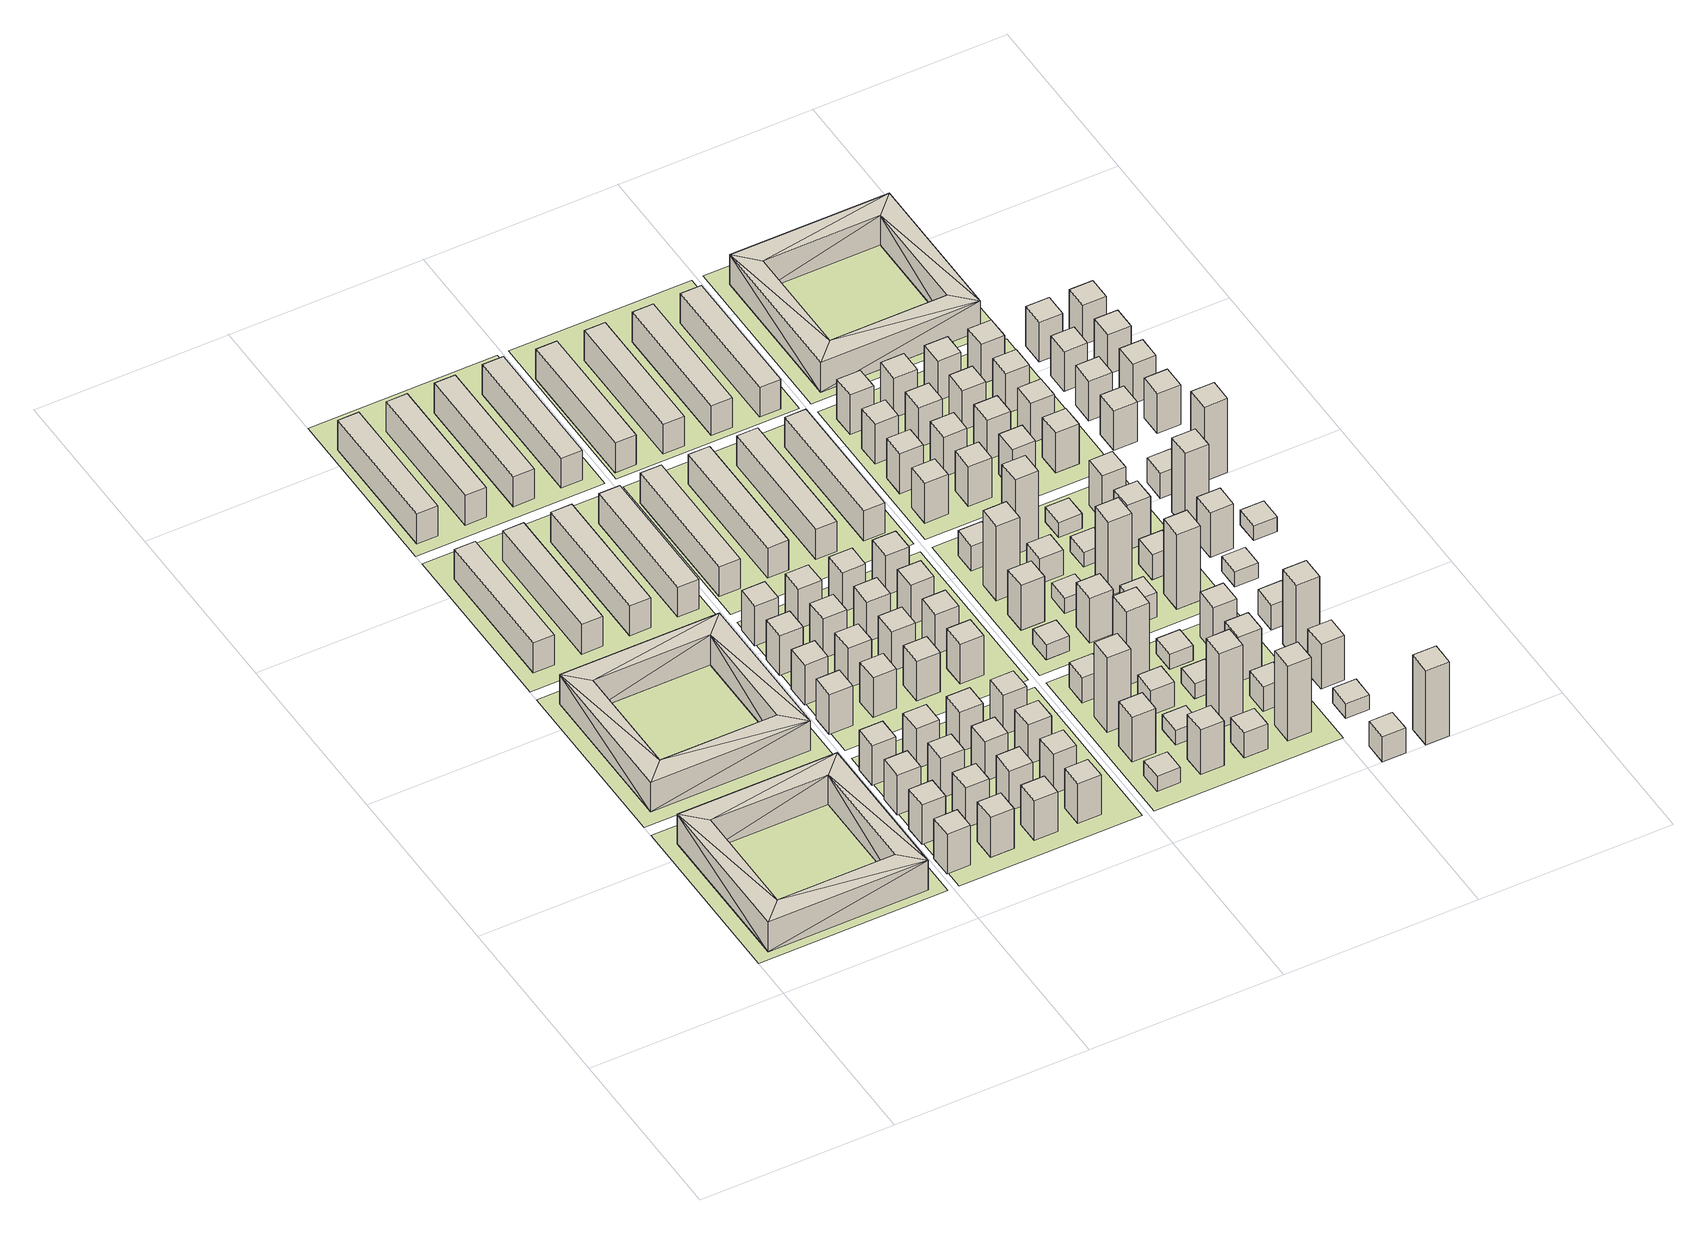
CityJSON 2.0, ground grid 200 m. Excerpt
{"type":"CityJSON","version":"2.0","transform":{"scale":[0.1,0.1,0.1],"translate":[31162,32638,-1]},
"CityObjects":{
"building1":{"type":"Building","geometry":[{"type":"Solid","lod":"1","boundaries":[[[[0,1,2]],[[3,2,1]],[[3,1,4]],[[5,3,4]],[[5,6,3]],[[5,7,6]],[[0,2,7]],[[5,0,7]],[[0,5,8]],[[8,5,9]],[[5,4,10]],[[5,10,9]],[[10,11,9]],[[10,12,11]],[[10,13,12]],[[13,8,12]],[[12,8,14]],[[15,14,8]],[[11,15,9]],[[15,8,9]],[[8,1,0]],[[8,13,1]],[[13,10,1]],[[1,10,4]],[[2,3,12]],[[12,3,11]],[[15,11,3]],[[14,15,7]],[[7,15,6]],[[15,3,6]],[[7,2,12]],[[7,12,14]]]]}]},
"building2":{"type":"Building","geometry":[{"type":"Solid","lod":"1","boundaries":[[[[16,17,18,19]],[[18,20,21,19]],[[22,17,16,23]],[[18,17,22,20]],[[22,23,21,20]],[[16,19,21,23]]]]}]},
"building3":{"type":"Building","geometry":[{"type":"Solid","lod":"1","boundaries":[[[[24,25,26]],[[27,26,25]],[[27,25,28]],[[29,27,28]],[[29,30,27]],[[29,31,30]],[[24,26,31]],[[29,24,31]],[[24,29,32]],[[32,29,33]],[[29,28,34]],[[29,34,33]],[[34,35,33]],[[34,36,35]],[[34,37,36]],[[37,32,36]],[[36,32,38]],[[39,38,32]],[[35,39,33]],[[39,32,33]],[[32,25,24]],[[32,37,25]],[[37,34,25]],[[25,34,28]],[[26,27,36]],[[36,27,35]],[[39,35,27]],[[38,39,31]],[[31,39,30]],[[39,27,30]],[[31,26,36]],[[31,36,38]]]]}]},
"building4":{"type":"Building","geometry":[{"type":"Solid","lod":"1","boundaries":[[[[40,41,42,43]],[[44,45,42,41]],[[46,47,40,43]],[[40,47,44,41]],[[44,47,46,45]],[[46,43,42,45]]]]}]},
"building5":{"type":"Building","geometry":[{"type":"Solid","lod":"1","boundaries":[[[[48,49,50,51]],[[48,51,52,53]],[[50,49,54,55]],[[50,55,52,51]],[[54,53,52,55]],[[54,49,48,53]]]]}]},
"building6":{"type":"Building","geometry":[{"type":"Solid","lod":"1","boundaries":[[[[56,57,58,59]],[[58,60,61,59]],[[62,57,56,63]],[[58,57,62,60]],[[62,63,61,60]],[[56,59,61,63]]]]}]},
"building7":{"type":"Building","geometry":[{"type":"Solid","lod":"1","boundaries":[[[[64,65,66,67]],[[66,65,68,69]],[[70,71,64,67]],[[64,71,68,65]],[[70,69,68,71]],[[70,67,66,69]]]]}]},
"building8":{"type":"Building","geometry":[{"type":"Solid","lod":"1","boundaries":[[[[72,73,74,75]],[[76,77,74,73]],[[78,79,72,75]],[[72,79,76,73]],[[76,79,78,77]],[[78,75,74,77]]]]}]},
"building9":{"type":"Building","geometry":[{"type":"Solid","lod":"1","boundaries":[[[[80,81,82,83]],[[82,81,84,85]],[[86,87,80,83]],[[80,87,84,81]],[[86,85,84,87]],[[86,83,82,85]]]]}]},
"building10":{"type":"Building","geometry":[{"type":"Solid","lod":"1","boundaries":[[[[88,89,90,91]],[[90,89,92,93]],[[94,95,88,91]],[[88,95,92,89]],[[94,93,92,95]],[[94,91,90,93]]]]}]},
"building11":{"type":"Building","geometry":[{"type":"Solid","lod":"1","boundaries":[[[[96,97,98,99]],[[96,99,100,101]],[[98,97,102,103]],[[98,103,100,99]],[[102,101,100,103]],[[102,97,96,101]]]]}]},
"building12":{"type":"Building","geometry":[{"type":"Solid","lod":"1","boundaries":[[[[104,105,106,107]],[[104,107,108,109]],[[106,105,110,111]],[[106,111,108,107]],[[110,109,108,111]],[[110,105,104,109]]]]}]},
"building13":{"type":"Building","geometry":[{"type":"Solid","lod":"1","boundaries":[[[[112,113,114,115]],[[116,117,114,113]],[[118,119,112,115]],[[112,119,116,113]],[[116,119,118,117]],[[118,115,114,117]]]]}]},
"building14":{"type":"Building","geometry":[{"type":"Solid","lod":"1","boundaries":[[[[120,121,122,123]],[[124,125,122,121]],[[126,127,120,123]],[[120,127,124,121]],[[124,127,126,125]],[[126,123,122,125]]]]}]},
"building15":{"type":"Building","geometry":[{"type":"Solid","lod":"1","boundaries":[[[[128,129,130,131]],[[130,129,132,133]],[[134,135,128,131]],[[128,135,132,129]],[[134,133,132,135]],[[134,131,130,133]]]]}]},
"building16":{"type":"Building","geometry":[{"type":"Solid","lod":"1","boundaries":[[[[136,137,138,139]],[[138,137,140,141]],[[142,143,136,139]],[[136,143,140,137]],[[142,141,140,143]],[[142,139,138,141]]]]}]},
"building17":{"type":"Building","geometry":[{"type":"Solid","lod":"1","boundaries":[[[[144,145,146,147]],[[148,149,146,145]],[[150,151,144,147]],[[144,151,148,145]],[[148,151,150,149]],[[150,147,146,149]]]]}]},
"building18":{"type":"Building","geometry":[{"type":"Solid","lod":"1","boundaries":[[[[152,153,154,155]],[[154,153,156,157]],[[158,159,152,155]],[[152,159,156,153]],[[158,157,156,159]],[[158,155,154,157]]]]}]},
"building19":{"type":"Building","geometry":[{"type":"Solid","lod":"1","boundaries":[[[[160,161,162,163]],[[164,165,162,161]],[[166,167,160,163]],[[160,167,164,161]],[[164,167,166,165]],[[166,163,162,165]]]]}]},
"building20":{"type":"Building","geometry":[{"type":"Solid","lod":"1","boundaries":[[[[168,169,170,171]],[[170,172,173,171]],[[174,169,168,175]],[[170,169,174,172]],[[174,175,173,172]],[[168,171,173,175]]]]}]},
"building21":{"type":"Building","geometry":[{"type":"Solid","lod":"1","boundaries":[[[[176,177,178,179]],[[180,181,178,177]],[[182,183,176,179]],[[176,183,180,177]],[[180,183,182,181]],[[182,179,178,181]]]]}]},
"building22":{"type":"Building","geometry":[{"type":"Solid","lod":"1","boundaries":[[[[184,185,186,187]],[[186,185,188,189]],[[190,191,184,187]],[[184,191,188,185]],[[190,189,188,191]],[[190,187,186,189]]]]}]},
"building23":{"type":"Building","geometry":[{"type":"Solid","lod":"1","boundaries":[[[[192,193,194,195]],[[192,195,196,197]],[[194,193,198,199]],[[194,199,196,195]],[[198,197,196,199]],[[198,193,192,197]]]]}]},
"building24":{"type":"Building","geometry":[{"type":"Solid","lod":"1","boundaries":[[[[200,201,202,203]],[[202,201,204,205]],[[206,207,200,203]],[[200,207,204,201]],[[206,205,204,207]],[[206,203,202,205]]]]}]},
"building25":{"type":"Building","geometry":[{"type":"Solid","lod":"1","boundaries":[[[[208,209,210,211]],[[212,213,210,209]],[[214,215,208,211]],[[208,215,212,209]],[[212,215,214,213]],[[214,211,210,213]]]]}]},
"building26":{"type":"Building","geometry":[{"type":"Solid","lod":"1","boundaries":[[[[216,217,218,219]],[[220,221,218,217]],[[222,223,216,219]],[[216,223,220,217]],[[220,223,222,221]],[[222,219,218,221]]]]}]},
"building27":{"type":"Building","geometry":[{"type":"Solid","lod":"1","boundaries":[[[[224,225,226,227]],[[228,229,226,225]],[[230,231,224,227]],[[224,231,228,225]],[[228,231,230,229]],[[230,227,226,229]]]]}]},
"building28":{"type":"Building","geometry":[{"type":"Solid","lod":"1","boundaries":[[[[232,233,234,235]],[[236,237,234,233]],[[238,239,232,235]],[[232,239,236,233]],[[236,239,238,237]],[[238,235,234,237]]]]}]},
"building29":{"type":"Building","geometry":[{"type":"Solid","lod":"1","boundaries":[[[[240,241,242,243]],[[242,241,244,245]],[[246,247,240,243]],[[240,247,244,241]],[[246,245,244,247]],[[246,243,242,245]]]]}]},
"building30":{"type":"Building","geometry":[{"type":"Solid","lod":"1","boundaries":[[[[248,249,250,251]],[[250,252,253,251]],[[254,249,248,255]],[[250,249,254,252]],[[254,255,253,252]],[[248,251,253,255]]]]}]},
"building31":{"type":"Building","geometry":[{"type":"Solid","lod":"1","boundaries":[[[[256,257,258,259]],[[258,257,260,261]],[[262,263,256,259]],[[256,263,260,257]],[[262,261,260,263]],[[262,259,258,261]]]]}]},
"building32":{"type":"Building","geometry":[{"type":"Solid","lod":"1","boundaries":[[[[264,265,266,267]],[[268,269,266,265]],[[270,271,264,267]],[[264,271,268,265]],[[268,271,270,269]],[[270,267,266,269]]]]}]},
"building33":{"type":"Building","geometry":[{"type":"Solid","lod":"1","boundaries":[[[[272,273,274,275]],[[274,273,276,277]],[[278,279,272,275]],[[272,279,276,273]],[[278,277,276,279]],[[278,275,274,277]]]]}]},
"building34":{"type":"Building","geometry":[{"type":"Solid","lod":"1","boundaries":[[[[280,281,282,283]],[[282,284,285,283]],[[286,281,280,287]],[[282,281,286,284]],[[286,287,285,284]],[[280,283,285,287]]]]}]},
"building35":{"type":"Building","geometry":[{"type":"Solid","lod":"1","boundaries":[[[[288,289,290,291]],[[290,289,292,293]],[[294,295,288,291]],[[288,295,292,289]],[[294,293,292,295]],[[294,291,290,293]]]]}]},
"building36":{"type":"Building","geometry":[{"type":"Solid","lod":"1","boundaries":[[[[296,297,298,299]],[[300,301,298,297]],[[302,303,296,299]],[[296,303,300,297]],[[300,303,302,301]],[[302,299,298,301]]]]}]},
"building37":{"type":"Building","geometry":[{"type":"Solid","lod":"1","boundaries":[[[[304,305,306,307]],[[306,305,308,309]],[[310,311,304,307]],[[304,311,308,305]],[[310,309,308,311]],[[310,307,306,309]]]]}]},
"building38":{"type":"Building","geometry":[{"type":"Solid","lod":"1","boundaries":[[[[312,313,314,315]],[[316,317,314,313]],[[318,319,312,315]],[[312,319,316,313]],[[316,319,318,317]],[[318,315,314,317]]]]}]},
"building39":{"type":"Building","geometry":[{"type":"Solid","lod":"1","boundaries":[[[[320,321,322,323]],[[324,325,322,321]],[[326,327,320,323]],[[320,327,324,321]],[[324,327,326,325]],[[326,323,322,325]]]]}]},
"building40":{"type":"Building","geometry":[{"type":"Solid","lod":"1","boundaries":[[[[328,329,330,331]],[[328,331,332,333]],[[330,329,334,335]],[[330,335,332,331]],[[334,333,332,335]],[[334,329,328,333]]]]}]},
"building41":{"type":"Building","geometry":[{"type":"Solid","lod":"1","boundaries":[[[[336,337,338,339]],[[340,341,338,337]],[[342,343,336,339]],[[336,343,340,337]],[[340,343,342,341]],[[342,339,338,341]]]]}]},
"building42":{"type":"Building","geometry":[{"type":"Solid","lod":"1","boundaries":[[[[344,345,346,347]],[[346,348,349,347]],[[350,345,344,351]],[[346,345,350,348]],[[350,351,349,348]],[[344,347,349,351]]]]}]},
"building43":{"type":"Building","geometry":[{"type":"Solid","lod":"1","boundaries":[[[[352,353,354,355]],[[354,353,356,357]],[[358,359,352,355]],[[352,359,356,353]],[[358,357,356,359]],[[358,355,354,357]]]]}]},
"building44":{"type":"Building","geometry":[{"type":"Solid","lod":"1","boundaries":[[[[360,361,362,363]],[[364,365,362,361]],[[366,367,360,363]],[[360,367,364,361]],[[364,367,366,365]],[[366,363,362,365]]]]}]},
"building45":{"type":"Building","geometry":[{"type":"Solid","lod":"1","boundaries":[[[[368,369,370,371]],[[370,369,372,373]],[[374,375,368,371]],[[368,375,372,369]],[[374,373,372,375]],[[374,371,370,373]]]]}]},
"building46":{"type":"Building","geometry":[{"type":"Solid","lod":"1","boundaries":[[[[376,377,378,379]],[[378,377,380,381]],[[382,383,376,379]],[[376,383,380,377]],[[382,381,380,383]],[[382,379,378,381]]]]}]},
"building47":{"type":"Building","geometry":[{"type":"Solid","lod":"1","boundaries":[[[[384,385,386,387]],[[386,385,388,389]],[[390,391,384,387]],[[384,391,388,385]],[[390,389,388,391]],[[390,387,386,389]]]]}]},
"building48":{"type":"Building","geometry":[{"type":"Solid","lod":"1","boundaries":[[[[392,393,394,395]],[[396,397,394,393]],[[398,399,392,395]],[[392,399,396,393]],[[396,399,398,397]],[[398,395,394,397]]]]}]},
"building49":{"type":"Building","geometry":[{"type":"Solid","lod":"1","boundaries":[[[[400,401,402,403]],[[400,403,404,405]],[[402,401,406,407]],[[402,407,404,403]],[[406,405,404,407]],[[406,401,400,405]]]]}]},
"building50":{"type":"Building","geometry":[{"type":"Solid","lod":"1","boundaries":[[[[408,409,410,411]],[[408,411,412,413]],[[410,409,414,415]],[[410,415,412,411]],[[414,413,412,415]],[[414,409,408,413]]]]}]},
"building51":{"type":"Building","geometry":[{"type":"Solid","lod":"1","boundaries":[[[[416,417,418,419]],[[418,417,420,421]],[[422,423,416,419]],[[416,423,420,417]],[[422,421,420,423]],[[422,419,418,421]]]]}]},
"building52":{"type":"Building","geometry":[{"type":"Solid","lod":"1","boundaries":[[[[424,425,426,427]],[[426,425,428,429]],[[430,431,424,427]],[[424,431,428,425]],[[430,429,428,431]],[[430,427,426,429]]]]}]},
"building53":{"type":"Building","geometry":[{"type":"Solid","lod":"1","boundaries":[[[[432,433,434,435]],[[436,437,434,433]],[[438,439,432,435]],[[432,439,436,433]],[[436,439,438,437]],[[438,435,434,437]]]]}]},
"building54":{"type":"Building","geometry":[{"type":"Solid","lod":"1","boundaries":[[[[440,441,442,443]],[[444,445,442,441]],[[446,447,440,443]],[[440,447,444,441]],[[444,447,446,445]],[[446,443,442,445]]]]}]},
"building55":{"type":"Building","geometry":[{"type":"Solid","lod":"1","boundaries":[[[[448,449,450,451]],[[450,449,452,453]],[[454,455,448,451]],[[448,455,452,449]],[[454,453,452,455]],[[454,451,450,453]]]]}]},
"building56":{"type":"Building","geometry":[{"type":"Solid","lod":"1","boundaries":[[[[456,457,458,459]],[[458,457,460,461]],[[462,463,456,459]],[[456,463,460,457]],[[462,461,460,463]],[[462,459,458,461]]]]}]},
"building57":{"type":"Building","geometry":[{"type":"Solid","lod":"1","boundaries":[[[[464,465,466,467]],[[466,468,469,467]],[[470,465,464,471]],[[466,465,470,468]],[[470,471,469,468]],[[464,467,469,471]]]]}]},
"building58":{"type":"Building","geometry":[{"type":"Solid","lod":"1","boundaries":[[[[472,473,474,475]],[[472,475,476,477]],[[474,473,478,479]],[[474,479,476,475]],[[478,477,476,479]],[[478,473,472,477]]]]}]},
"building59":{"type":"Building","geometry":[{"type":"Solid","lod":"1","boundaries":[[[[480,481,482,483]],[[484,485,482,481]],[[486,487,480,483]],[[480,487,484,481]],[[484,487,486,485]],[[486,483,482,485]]]]}]},
"building60":{"type":"Building","geometry":[{"type":"Solid","lod":"1","boundaries":[[[[488,489,490,491]],[[492,493,490,489]],[[494,495,488,491]],[[488,495,492,489]],[[492,495,494,493]],[[494,491,490,493]]]]}]},
"building61":{"type":"Building","geometry":[{"type":"Solid","lod":"1","boundaries":[[[[496,497,498,499]],[[498,497,500,501]],[[502,503,496,499]],[[496,503,500,497]],[[502,501,500,503]],[[502,499,498,501]]]]}]},
"building62":{"type":"Building","geometry":[{"type":"Solid","lod":"1","boundaries":[[[[504,505,506,507]],[[506,505,508,509]],[[510,511,504,507]],[[504,511,508,505]],[[510,509,508,511]],[[510,507,506,509]]]]}]},
"building63":{"type":"Building","geometry":[{"type":"Solid","lod":"1","boundaries":[[[[512,513,514,515]],[[516,517,514,513]],[[518,519,512,515]],[[512,519,516,513]],[[516,519,518,517]],[[518,515,514,517]]]]}]},
"building64":{"type":"Building","geometry":[{"type":"Solid","lod":"1","boundaries":[[[[520,521,522,523]],[[522,521,524,525]],[[526,527,520,523]],[[520,527,524,521]],[[526,525,524,527]],[[526,523,522,525]]]]}]},
"building65":{"type":"Building","geometry":[{"type":"Solid","lod":"1","boundaries":[[[[528,529,530,531]],[[532,533,530,529]],[[534,535,528,531]],[[528,535,532,529]],[[532,535,534,533]],[[534,531,530,533]]]]}]},
"building66":{"type":"Building","geometry":[{"type":"Solid","lod":"1","boundaries":[[[[536,537,538,539]],[[540,541,538,537]],[[542,543,536,539]],[[536,543,540,537]],[[540,543,542,541]],[[542,539,538,541]]]]}]},
"building67":{"type":"Building","geometry":[{"type":"Solid","lod":"1","boundaries":[[[[544,545,546,547]],[[548,549,546,545]],[[550,551,544,547]],[[544,551,548,545]],[[548,551,550,549]],[[550,547,546,549]]]]}]},
"building68":{"type":"Building","geometry":[{"type":"Solid","lod":"1","boundaries":[[[[552,553,554,555]],[[556,557,554,553]],[[558,559,552,555]],[[552,559,556,553]],[[556,559,558,557]],[[558,555,554,557]]]]}]},
"building69":{"type":"Building","geometry":[{"type":"Solid","lod":"1","boundaries":[[[[560,561,562,563]],[[562,561,564,565]],[[566,567,560,563]],[[560,567,564,561]],[[566,565,564,567]],[[566,563,562,565]]]]}]},
"building70":{"type":"Building","geometry":[{"type":"Solid","lod":"1","boundaries":[[[[568,569,570,571]],[[570,569,572,573]],[[574,575,568,571]],[[568,575,572,569]],[[574,573,572,575]],[[574,571,570,573]]]]}]},
"building71":{"type":"Building","geometry":[{"type":"Solid","lod":"1","boundaries":[[[[576,577,578,579]],[[580,581,578,577]],[[582,583,576,579]],[[576,583,580,577]],[[580,583,582,581]],[[582,579,578,581]]]]}]},
"building72":{"type":"Building","geometry":[{"type":"Solid","lod":"1","boundaries":[[[[584,585,586,587]],[[586,588,589,587]],[[590,585,584,591]],[[586,585,590,588]],[[590,591,589,588]],[[584,587,589,591]]]]}]},
"building73":{"type":"Building","geometry":[{"type":"Solid","lod":"1","boundaries":[[[[592,593,594,595]],[[596,597,594,593]],[[598,599,592,595]],[[592,599,596,593]],[[596,599,598,597]],[[598,595,594,597]]]]}]},
"building74":{"type":"Building","geometry":[{"type":"Solid","lod":"1","boundaries":[[[[600,601,602,603]],[[604,605,602,601]],[[606,607,600,603]],[[600,607,604,601]],[[604,607,606,605]],[[606,603,602,605]]]]}]},
"building75":{"type":"Building","geometry":[{"type":"Solid","lod":"1","boundaries":[[[[608,609,610,611]],[[610,609,612,613]],[[614,615,608,611]],[[608,615,612,609]],[[614,613,612,615]],[[614,611,610,613]]]]}]},
"building76":{"type":"Building","geometry":[{"type":"Solid","lod":"1","boundaries":[[[[616,617,618,619]],[[618,617,620,621]],[[622,623,616,619]],[[616,623,620,617]],[[622,621,620,623]],[[622,619,618,621]]]]}]},
"building77":{"type":"Building","geometry":[{"type":"Solid","lod":"1","boundaries":[[[[624,625,626,627]],[[626,625,628,629]],[[630,631,624,627]],[[624,631,628,625]],[[630,629,628,631]],[[630,627,626,629]]]]}]},
"building78":{"type":"Building","geometry":[{"type":"Solid","lod":"1","boundaries":[[[[632,633,634,635]],[[634,633,636,637]],[[638,639,632,635]],[[632,639,636,633]],[[638,637,636,639]],[[638,635,634,637]]]]}]},
"building79":{"type":"Building","geometry":[{"type":"Solid","lod":"1","boundaries":[[[[640,641,642,643]],[[644,645,642,641]],[[646,647,640,643]],[[640,647,644,641]],[[644,647,646,645]],[[646,643,642,645]]]]}]},
"building80":{"type":"Building","geometry":[{"type":"Solid","lod":"1","boundaries":[[[[648,649,650,651]],[[650,649,652,653]],[[654,655,648,651]],[[648,655,652,649]],[[654,653,652,655]],[[654,651,650,653]]]]}]},
"building81":{"type":"Building","geometry":[{"type":"Solid","lod":"1","boundaries":[[[[656,657,658,659]],[[658,657,660,661]],[[662,663,656,659]],[[656,663,660,657]],[[662,661,660,663]],[[662,659,658,661]]]]}]},
"building82":{"type":"Building","geometry":[{"type":"Solid","lod":"1","boundaries":[[[[664,665,666,667]],[[666,665,668,669]],[[670,671,664,667]],[[664,671,668,665]],[[670,669,668,671]],[[670,667,666,669]]]]}]},
"building83":{"type":"Building","geometry":[{"type":"Solid","lod":"1","boundaries":[[[[672,673,674,675]],[[676,677,674,673]],[[678,679,672,675]],[[672,679,676,673]],[[676,679,678,677]],[[678,675,674,677]]]]}]},
"building84":{"type":"Building","geometry":[{"type":"Solid","lod":"1","boundaries":[[[[680,681,682,683]],[[684,685,682,681]],[[686,687,680,683]],[[680,687,684,681]],[[684,687,686,685]],[[686,683,682,685]]]]}]},
"building85":{"type":"Building","geometry":[{"type":"Solid","lod":"1","boundaries":[[[[688,689,690,691]],[[692,693,690,689]],[[694,695,688,691]],[[688,695,692,689]],[[692,695,694,693]],[[694,691,690,693]]]]}]},
"building86":{"type":"Building","geometry":[{"type":"Solid","lod":"1","boundaries":[[[[696,697,698,699]],[[698,697,700,701]],[[702,703,696,699]],[[696,703,700,697]],[[702,701,700,703]],[[702,699,698,701]]]]}]},
"building87":{"type":"Building","geometry":[{"type":"Solid","lod":"1","boundaries":[[[[704,705,706,707]],[[708,709,706,705]],[[710,711,704,707]],[[704,711,708,705]],[[708,711,710,709]],[[710,707,706,709]]]]}]},
"building88":{"type":"Building","geometry":[{"type":"Solid","lod":"1","boundaries":[[[[712,713,714,715]],[[716,717,714,713]],[[718,719,712,715]],[[712,719,716,713]],[[716,719,718,717]],[[718,715,714,717]]]]}]},
"building89":{"type":"Building","geometry":[{"type":"Solid","lod":"1","boundaries":[[[[720,721,722,723]],[[724,725,722,721]],[[726,727,720,723]],[[720,727,724,721]],[[724,727,726,725]],[[726,723,722,725]]]]}]},
"building90":{"type":"Building","geometry":[{"type":"Solid","lod":"1","boundaries":[[[[728,729,730,731]],[[730,729,732,733]],[[734,735,728,731]],[[728,735,732,729]],[[734,733,732,735]],[[734,731,730,733]]]]}]},
"building91":{"type":"Building","geometry":[{"type":"Solid","lod":"1","boundaries":[[[[736,737,738,739]],[[738,737,740,741]],[[742,743,736,739]],[[736,743,740,737]],[[742,741,740,743]],[[742,739,738,741]]]]}]},
"building92":{"type":"Building","geometry":[{"type":"Solid","lod":"1","boundaries":[[[[744,745,746,747]],[[746,745,748,749]],[[750,751,744,747]],[[744,751,748,745]],[[750,749,748,751]],[[750,747,746,749]]]]}]},
"building93":{"type":"Building","geometry":[{"type":"Solid","lod":"1","boundaries":[[[[752,753,754,755]],[[756,757,754,753]],[[758,759,752,755]],[[752,759,756,753]],[[756,759,758,757]],[[758,755,754,757]]]]}]},
"building94":{"type":"Building","geometry":[{"type":"Solid","lod":"1","boundaries":[[[[760,761,762,763]],[[764,765,762,761]],[[766,767,760,763]],[[760,767,764,761]],[[764,767,766,765]],[[766,763,762,765]]]]}]},
"building95":{"type":"Building","geometry":[{"type":"Solid","lod":"1","boundaries":[[[[768,769,770,771]],[[770,769,772,773]],[[774,775,768,771]],[[768,775,772,769]],[[774,773,772,775]],[[774,771,770,773]]]]}]},
"building96":{"type":"Building","geometry":[{"type":"Solid","lod":"1","boundaries":[[[[776,777,778,779]],[[780,781,778,777]],[[782,783,776,779]],[[776,783,780,777]],[[780,783,782,781]],[[782,779,778,781]]]]}]},
"building97":{"type":"Building","geometry":[{"type":"Solid","lod":"1","boundaries":[[[[784,785,786,787]],[[786,785,788,789]],[[790,791,784,787]],[[784,791,788,785]],[[790,789,788,791]],[[790,787,786,789]]]]}]},
"building98":{"type":"Building","geometry":[{"type":"Solid","lod":"1","boundaries":[[[[792,793,794,795]],[[794,793,796,797]],[[798,799,792,795]],[[792,799,796,793]],[[798,797,796,799]],[[798,795,794,797]]]]}]},
"building99":{"type":"Building","geometry":[{"type":"Solid","lod":"1","boundaries":[[[[800,801,802,803]],[[804,805,802,801]],[[806,807,800,803]],[[800,807,804,801]],[[804,807,806,805]],[[806,803,802,805]]]]}]},
"building100":{"type":"Building","geometry":[{"type":"Solid","lod":"1","boundaries":[[[[808,809,810,811]],[[812,813,810,809]],[[814,815,808,811]],[[808,815,812,809]],[[812,815,814,813]],[[814,811,810,813]]]]}]},
"building101":{"type":"Building","geometry":[{"type":"Solid","lod":"1","boundaries":[[[[816,817,818,819]],[[820,821,818,817]],[[822,823,816,819]],[[816,823,820,817]],[[820,823,822,821]],[[822,819,818,821]]]]}]},
"building102":{"type":"Building","geometry":[{"type":"Solid","lod":"1","boundaries":[[[[824,825,826,827]],[[828,829,826,825]],[[830,831,824,827]],[[824,831,828,825]],[[828,831,830,829]],[[830,827,826,829]]]]}]},
"building103":{"type":"Building","geometry":[{"type":"Solid","lod":"1","boundaries":[[[[832,833,834,835]],[[834,833,836,837]],[[838,839,832,835]],[[832,839,836,833]],[[838,837,836,839]],[[838,835,834,837]]]]}]},
"building104":{"type":"Building","geometry":[{"type":"Solid","lod":"1","boundaries":[[[[840,841,842,843]],[[842,841,844,845]],[[846,847,840,843]],[[840,847,844,841]],[[846,845,844,847]],[[846,843,842,845]]]]}]},
"building105":{"type":"Building","geometry":[{"type":"Solid","lod":"1","boundaries":[[[[848,849,850]],[[851,850,849]],[[851,849,852]],[[853,851,852]],[[853,854,851]],[[853,855,854]],[[848,850,855]],[[853,848,855]],[[848,853,856]],[[856,853,857]],[[853,852,858]],[[853,858,857]],[[858,859,857]],[[858,860,859]],[[858,861,860]],[[861,856,860]],[[860,856,862]],[[863,862,856]],[[859,863,857]],[[863,856,857]],[[856,849,848]],[[856,861,849]],[[861,858,849]],[[849,858,852]],[[850,851,860]],[[860,851,859]],[[863,859,851]],[[862,863,855]],[[855,863,854]],[[863,851,854]],[[855,850,860]],[[855,860,862]]]]}]},
"building106":{"type":"Building","geometry":[{"type":"Solid","lod":"1","boundaries":[[[[864,865,866,867]],[[866,865,868,869]],[[870,871,864,867]],[[864,871,868,865]],[[870,869,868,871]],[[870,867,866,869]]]]}]},
"building107":{"type":"Building","geometry":[{"type":"Solid","lod":"1","boundaries":[[[[872,873,874,875]],[[876,877,874,873]],[[878,879,872,875]],[[872,879,876,873]],[[876,879,878,877]],[[878,875,874,877]]]]}]},
"building108":{"type":"Building","geometry":[{"type":"Solid","lod":"1","boundaries":[[[[880,881,882,883]],[[882,881,884,885]],[[886,887,880,883]],[[880,887,884,881]],[[886,885,884,887]],[[886,883,882,885]]]]}]},
"building109":{"type":"Building","geometry":[{"type":"Solid","lod":"1","boundaries":[[[[888,889,890,891]],[[890,889,892,893]],[[894,895,888,891]],[[888,895,892,889]],[[894,893,892,895]],[[894,891,890,893]]]]}]},
"building110":{"type":"Building","geometry":[{"type":"Solid","lod":"1","boundaries":[[[[896,897,898,899]],[[900,901,898,897]],[[902,903,896,899]],[[896,903,900,897]],[[900,903,902,901]],[[902,899,898,901]]]]}]},
"building111":{"type":"Building","geometry":[{"type":"Solid","lod":"1","boundaries":[[[[904,905,906,907]],[[908,909,906,905]],[[910,911,904,907]],[[904,911,908,905]],[[908,911,910,909]],[[910,907,906,909]]]]}]},
"building112":{"type":"Building","geometry":[{"type":"Solid","lod":"1","boundaries":[[[[912,913,914,915]],[[914,913,916,917]],[[918,919,912,915]],[[912,919,916,913]],[[918,917,916,919]],[[918,915,914,917]]]]}]},
"building113":{"type":"Building","geometry":[{"type":"Solid","lod":"1","boundaries":[[[[920,921,922,923]],[[924,925,922,921]],[[926,927,920,923]],[[920,927,924,921]],[[924,927,926,925]],[[926,923,922,925]]]]}]},
"building114":{"type":"Building","geometry":[{"type":"Solid","lod":"1","boundaries":[[[[928,929,930,931]],[[932,933,930,929]],[[934,935,928,931]],[[928,935,932,929]],[[932,935,934,933]],[[934,931,930,933]]]]}]},
"building115":{"type":"Building","geometry":[{"type":"Solid","lod":"1","boundaries":[[[[936,937,938,939]],[[938,937,940,941]],[[942,943,936,939]],[[936,943,940,937]],[[942,941,940,943]],[[942,939,938,941]]]]}]},
"building116":{"type":"Building","geometry":[{"type":"Solid","lod":"1","boundaries":[[[[944,945,946,947]],[[946,945,948,949]],[[950,951,944,947]],[[944,951,948,945]],[[950,949,948,951]],[[950,947,946,949]]]]}]},
"building117":{"type":"Building","geometry":[{"type":"Solid","lod":"1","boundaries":[[[[952,953,954,955]],[[956,957,954,953]],[[958,959,952,955]],[[952,959,956,953]],[[956,959,958,957]],[[958,955,954,957]]]]}]},
"building118":{"type":"Building","geometry":[{"type":"Solid","lod":"1","boundaries":[[[[960,961,962,963]],[[962,961,964,965]],[[966,967,960,963]],[[960,967,964,961]],[[966,965,964,967]],[[966,963,962,965]]]]}]},
"building119":{"type":"Building","geometry":[{"type":"Solid","lod":"1","boundaries":[[[[968,969,970,971]],[[972,973,970,969]],[[974,975,968,971]],[[968,975,972,969]],[[972,975,974,973]],[[974,971,970,973]]]]}]},
"landuse1":{"type":"LandUse","geometry":[{"type":"MultiSurface","lod":"1","boundaries":[[[976,977,978,979]]]}]},
"landuse2":{"type":"LandUse","geometry":[{"type":"MultiSurface","lod":"1","boundaries":[[[980,981,982,983]]]}]},
"landuse3":{"type":"LandUse","geometry":[{"type":"MultiSurface","lod":"1","boundaries":[[[984,985,986,987]]]}]},
"landuse4":{"type":"LandUse","geometry":[{"type":"MultiSurface","lod":"1","boundaries":[[[988,989,990,991]]]}]},
"landuse5":{"type":"LandUse","geometry":[{"type":"MultiSurface","lod":"1","boundaries":[[[992,993,994,995]]]}]},
"landuse6":{"type":"LandUse","geometry":[{"type":"MultiSurface","lod":"1","boundaries":[[[996,997,998,999]]]}]},
"landuse7":{"type":"LandUse","geometry":[{"type":"MultiSurface","lod":"1","boundaries":[[[1000,1001,1002,1003]]]}]},
"landuse8":{"type":"LandUse","geometry":[{"type":"MultiSurface","lod":"1","boundaries":[[[1004,1005,1006,1007]]]}]},
"landuse9":{"type":"LandUse","geometry":[{"type":"MultiSurface","lod":"1","boundaries":[[[1008,1009,1010,1011]]]}]},
"landuse10":{"type":"LandUse","geometry":[{"type":"MultiSurface","lod":"1","boundaries":[[[1012,1013,1014,1015]]]}]},
"landuse11":{"type":"LandUse","geometry":[{"type":"MultiSurface","lod":"1","boundaries":[[[1016,1017,1018,1019]]]}]},
"landuse12":{"type":"LandUse","geometry":[{"type":"MultiSurface","lod":"1","boundaries":[[[1020,1021,1022,1023]]]}]}
},
"vertices":[
[1795,542,10],[155,542,10],[371,757,10],[371,1966,10],[155,2182,10],[1795,2182,10],[1579,1966,10],[1579,757,10],[1795,542,370],[1795,2182,370],[155,2182,370],[371,1966,370],[371,757,370],[155,542,370],[1579,757,370],[1579,1966,370],
[155,4776,370],[155,6200,370],[155,6200,10],[155,4776,10],[371,6200,10],[371,4776,10],[371,6200,370],[371,4776,370],
[1795,2662,10],[155,2662,10],[371,2877,10],[371,4086,10],[155,4302,10],[1795,4302,10],[1579,4086,10],[1579,2877,10],[1795,2662,370],[1795,4302,370],[155,4302,370],[371,4086,370],[371,2877,370],[155,2662,370],[1579,2877,370],[1579,4086,370],
[2047,882,490],[2047,882,10],[2047,642,10],[2047,642,490],[2287,882,10],[2287,642,10],[2287,642,490],[2287,882,490],
[650,4776,10],[650,4776,370],[650,6200,370],[650,6200,10],[866,6200,10],[866,4776,10],[866,4776,370],[866,6200,370],
[95,6769,370],[95,8194,370],[95,8194,10],[95,6769,10],[311,8194,10],[311,6769,10],[311,8194,370],[311,6769,370],
[2047,1330,490],[2047,1330,10],[2047,1090,10],[2047,1090,490],[2287,1330,10],[2287,1090,10],[2287,1090,490],[2287,1330,490],
[2047,1778,490],[2047,1778,10],[2047,1538,10],[2047,1538,490],[2287,1778,10],[2287,1538,10],[2287,1538,490],[2287,1778,490],
[2047,2226,490],[2047,2226,10],[2047,1986,10],[2047,1986,490],[2287,2226,10],[2287,1986,10],[2287,1986,490],[2287,2226,490],
[2495,882,490],[2495,882,10],[2495,642,10],[2495,642,490],[2735,882,10],[2735,642,10],[2735,642,490],[2735,882,490],
[1145,4776,10],[1145,4776,370],[1145,6200,370],[1145,6200,10],[1360,6200,10],[1360,4776,10],[1360,4776,370],[1360,6200,370],
[590,6769,10],[590,6769,370],[590,8194,370],[590,8194,10],[806,8194,10],[806,6769,10],[806,6769,370],[806,8194,370],
[2495,1330,490],[2495,1330,10],[2495,1090,10],[2495,1090,490],[2735,1330,10],[2735,1090,10],[2735,1090,490],[2735,1330,490],
[2047,3002,490],[2047,3002,10],[2047,2762,10],[2047,2762,490],[2287,3002,10],[2287,2762,10],[2287,2762,490],[2287,3002,490],
[2495,1778,490],[2495,1778,10],[2495,1538,10],[2495,1538,490],[2735,1778,10],[2735,1538,10],[2735,1538,490],[2735,1778,490],
[2047,3450,490],[2047,3450,10],[2047,3210,10],[2047,3210,490],[2287,3450,10],[2287,3210,10],[2287,3210,490],[2287,3450,490],
[2495,2226,490],[2495,2226,10],[2495,1986,10],[2495,1986,490],[2735,2226,10],[2735,1986,10],[2735,1986,490],[2735,2226,490],
[2943,882,490],[2943,882,10],[2943,642,10],[2943,642,490],[3183,882,10],[3183,642,10],[3183,642,490],[3183,882,490],
[2047,3898,490],[2047,3898,10],[2047,3658,10],[2047,3658,490],[2287,3898,10],[2287,3658,10],[2287,3658,490],[2287,3898,490],
[1639,4776,370],[1639,6200,370],[1639,6200,10],[1639,4776,10],[1855,6200,10],[1855,4776,10],[1855,6200,370],[1855,4776,370],
[2943,1330,490],[2943,1330,10],[2943,1090,10],[2943,1090,490],[3183,1330,10],[3183,1090,10],[3183,1090,490],[3183,1330,490],
[2047,4346,490],[2047,4346,10],[2047,4106,10],[2047,4106,490],[2287,4346,10],[2287,4106,10],[2287,4106,490],[2287,4346,490],
[1085,6769,10],[1085,6769,370],[1085,8194,370],[1085,8194,10],[1300,8194,10],[1300,6769,10],[1300,6769,370],[1300,8194,370],
[2495,3002,490],[2495,3002,10],[2495,2762,10],[2495,2762,490],[2735,3002,10],[2735,2762,10],[2735,2762,490],[2735,3002,490],
[2943,1778,490],[2943,1778,10],[2943,1538,10],[2943,1538,490],[3183,1778,10],[3183,1538,10],[3183,1538,490],[3183,1778,490],
[2495,3450,490],[2495,3450,10],[2495,3210,10],[2495,3210,490],[2735,3450,10],[2735,3210,10],[2735,3210,490],[2735,3450,490],
[2943,2226,490],[2943,2226,10],[2943,1986,10],[2943,1986,490],[3183,2226,10],[3183,1986,10],[3183,1986,490],[3183,2226,490],
[3391,882,490],[3391,882,10],[3391,642,10],[3391,642,490],[3631,882,10],[3631,642,10],[3631,642,490],[3631,882,490],
[2495,3898,490],[2495,3898,10],[2495,3658,10],[2495,3658,490],[2735,3898,10],[2735,3658,10],[2735,3658,490],[2735,3898,490],
[2095,4829,370],[2095,6254,370],[2095,6254,10],[2095,4829,10],[2311,6254,10],[2311,4829,10],[2311,6254,370],[2311,4829,370],
[3391,1330,490],[3391,1330,10],[3391,1090,10],[3391,1090,490],[3631,1330,10],[3631,1090,10],[3631,1090,490],[3631,1330,490],
[2495,4346,490],[2495,4346,10],[2495,4106,10],[2495,4106,490],[2735,4346,10],[2735,4106,10],[2735,4106,490],[2735,4346,490],
[2943,3002,490],[2943,3002,10],[2943,2762,10],[2943,2762,490],[3183,3002,10],[3183,2762,10],[3183,2762,490],[3183,3002,490],
[1579,6769,370],[1579,8194,370],[1579,8194,10],[1579,6769,10],[1795,8194,10],[1795,6769,10],[1795,8194,370],[1795,6769,370],
[3391,1778,490],[3391,1778,10],[3391,1538,10],[3391,1538,490],[3631,1778,10],[3631,1538,10],[3631,1538,490],[3631,1778,490],
[2943,3450,490],[2943,3450,10],[2943,3210,10],[2943,3210,490],[3183,3450,10],[3183,3210,10],[3183,3210,490],[3183,3450,490],
[3391,2226,490],[3391,2226,10],[3391,1986,10],[3391,1986,490],[3631,2226,10],[3631,1986,10],[3631,1986,490],[3631,2226,490],
[2943,3898,490],[2943,3898,10],[2943,3658,10],[2943,3658,490],[3183,3898,10],[3183,3658,10],[3183,3658,490],[3183,3898,490],
[2943,4346,490],[2943,4346,10],[2943,4106,10],[2943,4106,490],[3183,4346,10],[3183,4106,10],[3183,4106,490],[3183,4346,490],
[2590,4829,10],[2590,4829,370],[2590,6254,370],[2590,6254,10],[2806,6254,10],[2806,4829,10],[2806,4829,370],[2806,6254,370],
[3391,3002,490],[3391,3002,10],[3391,2762,10],[3391,2762,490],[3631,3002,10],[3631,2762,10],[3631,2762,490],[3631,3002,490],
[2095,6709,370],[2095,8134,370],[2095,8134,10],[2095,6709,10],[2311,8134,10],[2311,6709,10],[2311,8134,370],[2311,6709,370],
[3391,3450,490],[3391,3450,10],[3391,3210,10],[3391,3210,490],[3631,3450,10],[3631,3210,10],[3631,3210,490],[3631,3450,490],
[4215,902,190],[4215,902,10],[4215,662,10],[4215,662,190],[4455,902,10],[4455,662,10],[4455,662,190],[4455,902,190],
[3391,3898,490],[3391,3898,10],[3391,3658,10],[3391,3658,490],[3631,3898,10],[3631,3658,10],[3631,3658,490],[3631,3898,490],
[4215,1350,550],[4215,1350,10],[4215,1110,10],[4215,1110,550],[4455,1350,10],[4455,1110,10],[4455,1110,550],[4455,1350,550],
[3391,4346,490],[3391,4346,10],[3391,4106,10],[3391,4106,490],[3631,4346,10],[3631,4106,10],[3631,4106,490],[3631,4346,490],
[4215,1798,910],[4215,1798,10],[4215,1558,10],[4215,1558,910],[4455,1798,10],[4455,1558,10],[4455,1558,910],[4455,1798,910],
[3085,4829,10],[3085,4829,370],[3085,6254,370],[3085,6254,10],[3300,6254,10],[3300,4829,10],[3300,4829,370],[3300,6254,370],
[2590,6709,10],[2590,6709,370],[2590,8134,370],[2590,8134,10],[2806,8134,10],[2806,6709,10],[2806,6709,370],[2806,8134,370],
[4215,2246,310],[4215,2246,10],[4215,2006,10],[4215,2006,310],[4455,2246,10],[4455,2006,10],[4455,2006,310],[4455,2246,310],
[4663,902,550],[4663,902,10],[4663,662,10],[4663,662,550],[4903,902,10],[4903,662,10],[4903,662,550],[4903,902,550],
[4663,1350,190],[4663,1350,10],[4663,1110,10],[4663,1110,190],[4903,1350,10],[4903,1110,10],[4903,1110,190],[4903,1350,190],
[4215,2902,190],[4215,2902,10],[4215,2662,10],[4215,2662,190],[4455,2902,10],[4455,2662,10],[4455,2662,190],[4455,2902,190],
[4663,1798,310],[4663,1798,10],[4663,1558,10],[4663,1558,310],[4903,1798,10],[4903,1558,10],[4903,1558,310],[4903,1798,310],
[4215,3350,550],[4215,3350,10],[4215,3110,10],[4215,3110,550],[4455,3350,10],[4455,3110,10],[4455,3110,550],[4455,3350,550],
[3579,4829,370],[3579,6254,370],[3579,6254,10],[3579,4829,10],[3795,6254,10],[3795,4829,10],[3795,6254,370],[3795,4829,370],
[3085,6709,10],[3085,6709,370],[3085,8134,370],[3085,8134,10],[3300,8134,10],[3300,6709,10],[3300,6709,370],[3300,8134,370],
[4663,2246,910],[4663,2246,10],[4663,2006,10],[4663,2006,910],[4903,2246,10],[4903,2006,10],[4903,2006,910],[4903,2246,910],
[4215,3798,910],[4215,3798,10],[4215,3558,10],[4215,3558,910],[4455,3798,10],[4455,3558,10],[4455,3558,910],[4455,3798,910],
[5111,902,310],[5111,902,10],[5111,662,10],[5111,662,310],[5351,902,10],[5351,662,10],[5351,662,310],[5351,902,310],
[4215,4246,310],[4215,4246,10],[4215,4006,10],[4215,4006,310],[4455,4246,10],[4455,4006,10],[4455,4006,310],[4455,4246,310],
[5111,1350,910],[5111,1350,10],[5111,1110,10],[5111,1110,910],[5351,1350,10],[5351,1110,10],[5351,1110,910],[5351,1350,910],
[4663,2902,550],[4663,2902,10],[4663,2662,10],[4663,2662,550],[4903,2902,10],[4903,2662,10],[4903,2662,550],[4903,2902,550],
[5111,1798,190],[5111,1798,10],[5111,1558,10],[5111,1558,190],[5351,1798,10],[5351,1558,10],[5351,1558,190],[5351,1798,190],
[4663,3350,190],[4663,3350,10],[4663,3110,10],[4663,3110,190],[4903,3350,10],[4903,3110,10],[4903,3110,190],[4903,3350,190],
[4167,5002,490],[4167,5002,10],[4167,4762,10],[4167,4762,490],[4407,5002,10],[4407,4762,10],[4407,4762,490],[4407,5002,490],
[5111,2246,190],[5111,2246,10],[5111,2006,10],[5111,2006,190],[5351,2246,10],[5351,2006,10],[5351,2006,190],[5351,2246,190],
[4663,3798,310],[4663,3798,10],[4663,3558,10],[4663,3558,310],[4903,3798,10],[4903,3558,10],[4903,3558,310],[4903,3798,310],
[4167,5450,490],[4167,5450,10],[4167,5210,10],[4167,5210,490],[4407,5450,10],[4407,5210,10],[4407,5210,490],[4407,5450,490],
[5559,902,910],[5559,902,10],[5559,662,10],[5559,662,910],[5799,902,10],[5799,662,10],[5799,662,910],[5799,902,910],
[3579,6709,370],[3579,8134,370],[3579,8134,10],[3579,6709,10],[3795,8134,10],[3795,6709,10],[3795,8134,370],[3795,6709,370],
[4663,4246,910],[4663,4246,10],[4663,4006,10],[4663,4006,910],[4903,4246,10],[4903,4006,10],[4903,4006,910],[4903,4246,910],
[4167,5898,490],[4167,5898,10],[4167,5658,10],[4167,5658,490],[4407,5898,10],[4407,5658,10],[4407,5658,490],[4407,5898,490],
[5559,1350,310],[5559,1350,10],[5559,1110,10],[5559,1110,310],[5799,1350,10],[5799,1110,10],[5799,1110,310],[5799,1350,310],
[5111,2902,310],[5111,2902,10],[5111,2662,10],[5111,2662,310],[5351,2902,10],[5351,2662,10],[5351,2662,310],[5351,2902,310],
[4167,6346,490],[4167,6346,10],[4167,6106,10],[4167,6106,490],[4407,6346,10],[4407,6106,10],[4407,6106,490],[4407,6346,490],
[5559,1798,550],[5559,1798,10],[5559,1558,10],[5559,1558,550],[5799,1798,10],[5799,1558,10],[5799,1558,550],[5799,1798,550],
[5111,3350,910],[5111,3350,10],[5111,3110,10],[5111,3110,910],[5351,3350,10],[5351,3110,10],[5351,3110,910],[5351,3350,910],
[4615,5002,490],[4615,5002,10],[4615,4762,10],[4615,4762,490],[4855,5002,10],[4855,4762,10],[4855,4762,490],[4855,5002,490],
[6155,246,310],[6155,246,10],[6155,6,10],[6155,6,310],[6395,246,10],[6395,6,10],[6395,6,310],[6395,246,310],
[5559,2246,550],[5559,2246,10],[5559,2006,10],[5559,2006,550],[5799,2246,10],[5799,2006,10],[5799,2006,550],[5799,2246,550],
[5111,3798,190],[5111,3798,10],[5111,3558,10],[5111,3558,190],[5351,3798,10],[5351,3558,10],[5351,3558,190],[5351,3798,190],
[4615,5450,490],[4615,5450,10],[4615,5210,10],[4615,5210,490],[4855,5450,10],[4855,5210,10],[4855,5210,490],[4855,5450,490],
[5111,4246,190],[5111,4246,10],[5111,4006,10],[5111,4006,190],[5351,4246,10],[5351,4006,10],[5351,4006,190],[5351,4246,190],
[4615,5898,490],[4615,5898,10],[4615,5658,10],[4615,5658,490],[4855,5898,10],[4855,5658,10],[4855,5658,490],[4855,5898,490],
[6155,902,190],[6155,902,10],[6155,662,10],[6155,662,190],[6395,902,10],[6395,662,10],[6395,662,190],[6395,902,190],
[5559,2902,910],[5559,2902,10],[5559,2662,10],[5559,2662,910],[5799,2902,10],[5799,2662,10],[5799,2662,910],[5799,2902,910],
[4615,6346,490],[4615,6346,10],[4615,6106,10],[4615,6106,490],[4855,6346,10],[4855,6106,10],[4855,6106,490],[4855,6346,490],
[6155,1350,550],[6155,1350,10],[6155,1110,10],[6155,1110,550],[6395,1350,10],[6395,1110,10],[6395,1110,550],[6395,1350,550],
[5559,3350,310],[5559,3350,10],[5559,3110,10],[5559,3110,310],[5799,3350,10],[5799,3110,10],[5799,3110,310],[5799,3350,310],
[5063,5002,490],[5063,5002,10],[5063,4762,10],[5063,4762,490],[5303,5002,10],[5303,4762,10],[5303,4762,490],[5303,5002,490],
[6603,246,910],[6603,246,10],[6603,6,10],[6603,6,910],[6843,246,10],[6843,6,10],[6843,6,910],[6843,246,910],
[6155,1798,910],[6155,1798,10],[6155,1558,10],[6155,1558,910],[6395,1798,10],[6395,1558,10],[6395,1558,910],[6395,1798,910],
[5559,3798,550],[5559,3798,10],[5559,3558,10],[5559,3558,550],[5799,3798,10],[5799,3558,10],[5799,3558,550],[5799,3798,550],
[5063,5450,490],[5063,5450,10],[5063,5210,10],[5063,5210,490],[5303,5450,10],[5303,5210,10],[5303,5210,490],[5303,5450,490],
[6155,2246,310],[6155,2246,10],[6155,2006,10],[6155,2006,310],[6395,2246,10],[6395,2006,10],[6395,2006,310],[6395,2246,310],
[5559,4246,550],[5559,4246,10],[5559,4006,10],[5559,4006,550],[5799,4246,10],[5799,4006,10],[5799,4006,550],[5799,4246,550],
[5063,5898,490],[5063,5898,10],[5063,5658,10],[5063,5658,490],[5303,5898,10],[5303,5658,10],[5303,5658,490],[5303,5898,490],
[5063,6346,490],[5063,6346,10],[5063,6106,10],[5063,6106,490],[5303,6346,10],[5303,6106,10],[5303,6106,490],[5303,6346,490],
[5511,5002,490],[5511,5002,10],[5511,4762,10],[5511,4762,490],[5751,5002,10],[5751,4762,10],[5751,4762,490],[5751,5002,490],
[6155,2902,190],[6155,2902,10],[6155,2662,10],[6155,2662,190],[6395,2902,10],[6395,2662,10],[6395,2662,190],[6395,2902,190],
[5511,5450,490],[5511,5450,10],[5511,5210,10],[5511,5210,490],[5751,5450,10],[5751,5210,10],[5751,5210,490],[5751,5450,490],
[6155,3350,550],[6155,3350,10],[6155,3110,10],[6155,3110,550],[6395,3350,10],[6395,3110,10],[6395,3110,550],[6395,3350,550],
[5855,6722,10],[4215,6722,10],[4431,6937,10],[4431,8146,10],[4215,8362,10],[5855,8362,10],[5639,8146,10],[5639,6937,10],[5855,6722,370],[5855,8362,370],[4215,8362,370],[4431,8146,370],[4431,6937,370],[4215,6722,370],[5639,6937,370],[5639,8146,370],
[5511,5898,490],[5511,5898,10],[5511,5658,10],[5511,5658,490],[5751,5898,10],[5751,5658,10],[5751,5658,490],[5751,5898,490],
[6155,3798,910],[6155,3798,10],[6155,3558,10],[6155,3558,910],[6395,3798,10],[6395,3558,10],[6395,3558,910],[6395,3798,910],
[5511,6346,490],[5511,6346,10],[5511,6106,10],[5511,6106,490],[5751,6346,10],[5751,6106,10],[5751,6106,490],[5751,6346,490],
[6155,4246,310],[6155,4246,10],[6155,4006,10],[6155,4006,310],[6395,4246,10],[6395,4006,10],[6395,4006,310],[6395,4246,310],
[6603,3350,190],[6603,3350,10],[6603,3110,10],[6603,3110,190],[6843,3350,10],[6843,3110,10],[6843,3110,190],[6843,3350,190],
[6107,5002,490],[6107,5002,10],[6107,4762,10],[6107,4762,490],[6347,5002,10],[6347,4762,10],[6347,4762,490],[6347,5002,490],
[6107,5450,490],[6107,5450,10],[6107,5210,10],[6107,5210,490],[6347,5450,10],[6347,5210,10],[6347,5210,490],[6347,5450,490],
[6603,4246,910],[6603,4246,10],[6603,4006,10],[6603,4006,910],[6843,4246,10],[6843,4006,10],[6843,4006,910],[6843,4246,910],
[6107,5898,490],[6107,5898,10],[6107,5658,10],[6107,5658,490],[6347,5898,10],[6347,5658,10],[6347,5658,490],[6347,5898,490],
[6107,6346,490],[6107,6346,10],[6107,6106,10],[6107,6106,490],[6347,6346,10],[6347,6106,10],[6347,6106,490],[6347,6346,490],
[6555,5002,490],[6555,5002,10],[6555,4762,10],[6555,4762,490],[6795,5002,10],[6795,4762,10],[6795,4762,490],[6795,5002,490],
[6555,5450,490],[6555,5450,10],[6555,5210,10],[6555,5210,490],[6795,5450,10],[6795,5210,10],[6795,5210,490],[6795,5450,490],
[6555,5898,490],[6555,5898,10],[6555,5658,10],[6555,5658,490],[6795,5898,10],[6795,5658,10],[6795,5658,490],[6795,5898,490],
[6555,6346,490],[6555,6346,10],[6555,6106,10],[6555,6106,490],[6795,6346,10],[6795,6106,10],[6795,6106,490],[6795,6346,490],
[1945,452,10],[1945,2392,10],[5,2392,10],[5,452,10],
[1945,2512,10],[1945,4452,10],[5,4452,10],[5,2512,10],
[1945,4572,10],[1945,6512,10],[5,6512,10],[5,4572,10],
[1945,6632,10],[1945,8572,10],[5,8572,10],[5,6632,10],
[3945,452,10],[3945,2392,10],[2065,2392,10],[2065,452,10],
[3945,2512,10],[3945,4452,10],[2065,4452,10],[2065,2512,10],
[3945,4572,10],[3945,6512,10],[2065,6512,10],[2065,4572,10],
[3945,6632,10],[3945,8572,10],[2065,8572,10],[2065,6632,10],
[6005,452,10],[6005,2392,10],[4065,2392,10],[4065,452,10],
[6005,2512,10],[6005,4452,10],[4065,4452,10],[4065,2512,10],
[6005,4572,10],[6005,6512,10],[4065,6512,10],[4065,4572,10],
[6005,6632,10],[6005,8572,10],[4065,8572,10],[4065,6632,10]
]}
